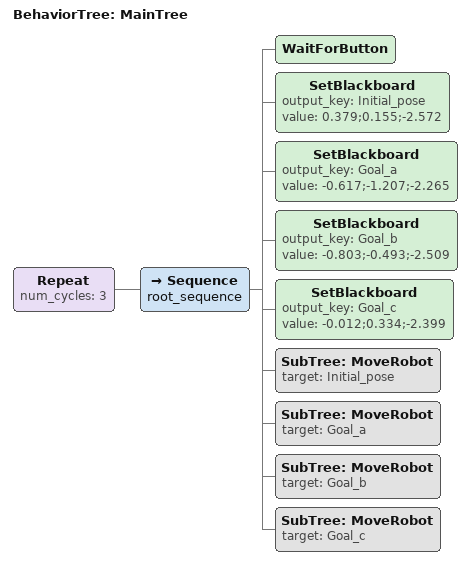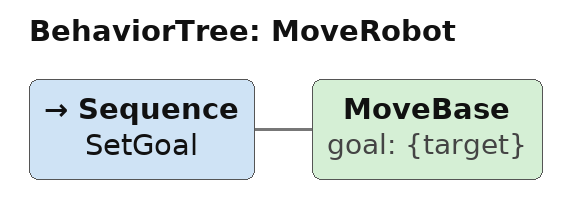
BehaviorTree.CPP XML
<root main_tree_to_execute = "MainTree" >
   <BehaviorTree ID="MainTree">
     <Repeat num_cycles="3">
	     <Sequence name="root_sequence">
		     <WaitForButton/>
		     <SetBlackboard output_key="Initial_pose" value="0.379;0.155;-2.572" />
		     <SetBlackboard output_key="Goal_a" value="-0.617;-1.207;-2.265" />
		     <SetBlackboard output_key="Goal_b" value="-0.803;-0.493;-2.509" />
		     <SetBlackboard output_key="Goal_c" value="-0.012;0.334;-2.399" />
		     <SubTree ID="MoveRobot" target="Initial_pose" />
		     <SubTree ID="MoveRobot" target="Goal_a" />
		     <SubTree ID="MoveRobot" target="Goal_b" />
		     <SubTree ID="MoveRobot" target="Goal_c" />
       </Sequence>
     </Repeat>
   </BehaviorTree>

 <BehaviorTree ID="MoveRobot">
	 <Sequence name="SetGoal">
		 <MoveBase goal="{target}" />
	 </Sequence>
 </BehaviorTree>

</root>
